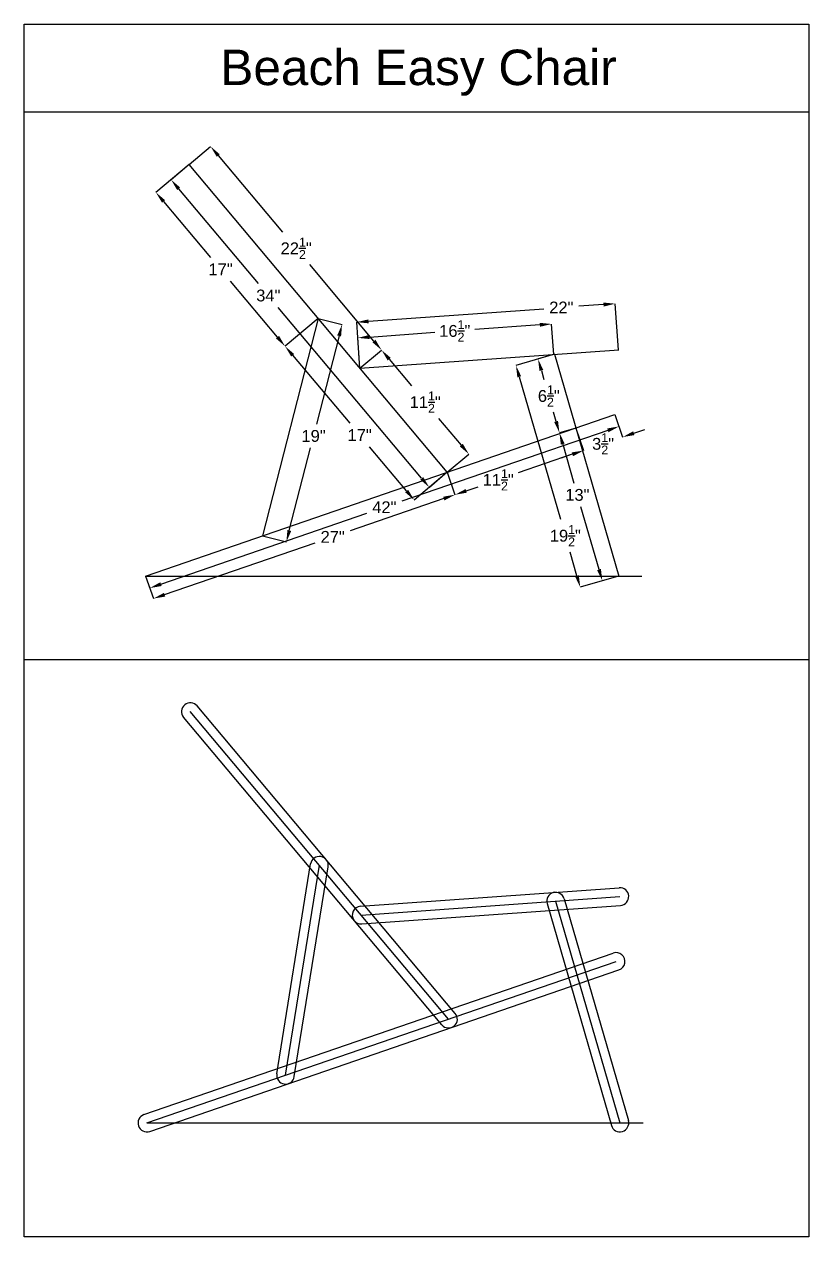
# Model space of a CAD drawing. Header units: inches. Extents: x 14 to 166, y 14 to 453.
# Drawn here: x 99.8 to 166.2, y 234.1 to 336.8 of the extents above; entities that cross this region are included whole.
import ezdxf

# ---------------------------------------------------------------- set-up
doc = ezdxf.new("R2010")
doc.units = ezdxf.units.IN
doc.header["$MEASUREMENT"] = 0
doc.styles.get("Standard").update_dxf_attribs({"font": 'arial.ttf'})
doc.dimstyles.new('Standard Inch', dxfattribs={"dimtxt": 1, "dimasz": 1, "dimexe": 0, "dimexo": 0, "dimgap": 0.5, "dimtad": 0, "dimtih": 1, "dimtoh": 1, "dimrnd": 0.25, "dimzin": 0, "dimdsep": 46, "dimlunit": 5, "dimtxsty": 'Standard', "dimcen": 0.5, "dimclrd": 1, "dimclre": 253, "dimadec": 1, "dimazin": 2, "dimtfac": 0.75, "dimtofl": 0, "dimtmove": 0, "dimatfit": 3, "dimfxl": 1, "dimtolj": 1, "dimtzin": 0, "dimlwe": 25, "dimarcsym": 0})

# ---------------------------------------------------------------- blocks, each defined once
blk = doc.blocks.new('*D102')
at = {"color": 253, "lineweight": 25, "transparency": 16777216}
for p, q in [((135.62, 298.85), (136.27, 296.95)), ((110.09, 290.06), (110.75, 288.16))]:
    blk.add_line(p, q, dxfattribs=at)
at = {"color": 1, "lineweight": -2, "transparency": 16777216}
for p, q in [((135.33, 296.62), (127.39, 293.89)), ((111.69, 288.49), (124.45, 292.88))]:
    blk.add_line(p, q, dxfattribs=at)
at = {"color": 1, "transparency": 16777216}
for points in [[(135.27, 296.78), (135.38, 296.47), (136.27, 296.95)], [(111.64, 288.64), (111.75, 288.33), (110.75, 288.16)]]:
    blk.add_solid(points, dxfattribs=at)
at = {"layer": 'Defpoints', "color": 0, "transparency": 16777216}
for p in [(135.62, 298.85), (110.09, 290.06), (110.75, 288.16)]:
    blk.add_point(p, dxfattribs=at)
at = {"color": 0, "transparency": 16777216, "insert": (125.92, 293.38), "char_height": 1, "attachment_point": 5}
blk.add_mtext('\\A1;27"', dxfattribs=at)
blk = doc.blocks.new('*D105')
at = {"color": 253, "lineweight": 25, "transparency": 16777216}
for p, q in [((146.49, 302.59), (147.15, 300.69)), ((135.62, 298.85), (136.27, 296.95))]:
    blk.add_line(p, q, dxfattribs=at)
at = {"color": 1, "lineweight": -2, "transparency": 16777216}
for p, q in [((146.2, 300.37), (141.62, 298.79)), ((137.22, 297.28), (138.24, 297.63))]:
    blk.add_line(p, q, dxfattribs=at)
at = {"color": 1, "transparency": 16777216}
for points in [[(146.15, 300.53), (146.26, 300.21), (147.15, 300.69)], [(137.17, 297.43), (137.27, 297.12), (136.27, 296.95)]]:
    blk.add_solid(points, dxfattribs=at)
at = {"layer": 'Defpoints', "color": 0, "transparency": 16777216}
for p in [(146.49, 302.59), (147.15, 300.69), (135.62, 298.85)]:
    blk.add_point(p, dxfattribs=at)
at = {"color": 0, "transparency": 16777216, "insert": (139.93, 298.21), "char_height": 1, "attachment_point": 5}
blk.add_mtext('\\A1;11{\\H0.75x;\\S1/2;}"', dxfattribs=at)
blk = doc.blocks.new('*D106')
at = {"color": 253, "lineweight": 25, "transparency": 16777216}
for p, q in [((149.8, 303.73), (150.46, 301.83)), ((146.49, 302.59), (147.15, 300.69))]:
    blk.add_line(p, q, dxfattribs=at)
at = {"color": 1, "lineweight": -2, "transparency": 16777216}
for p, q in [((151.4, 302.16), (152.35, 302.48)), ((146.2, 300.37), (145.26, 300.04))]:
    blk.add_line(p, q, dxfattribs=at)
at = {"color": 1, "transparency": 16777216}
for points in [[(151.35, 302.32), (151.46, 302), (150.46, 301.83)], [(146.15, 300.53), (146.26, 300.21), (147.15, 300.69)]]:
    blk.add_solid(points, dxfattribs=at)
at = {"layer": 'Defpoints', "color": 0, "transparency": 16777216}
for p in [(149.8, 303.73), (146.49, 302.59), (150.46, 301.83)]:
    blk.add_point(p, dxfattribs=at)
at = {"color": 0, "transparency": 16777216, "insert": (148.8, 301.26), "char_height": 1, "attachment_point": 5}
blk.add_mtext('\\A1;3{\\H0.75x;\\S1/2;}"', dxfattribs=at)
blk = doc.blocks.new('*D107')
at = {"color": 253, "lineweight": 25, "transparency": 16777216}
for p, q in [((149.8, 303.73), (150.15, 302.73)), ((110.09, 290.06), (110.44, 289.05))]:
    blk.add_line(p, q, dxfattribs=at)
at = {"color": 1, "lineweight": -2, "transparency": 16777216}
for p, q in [((149.2, 302.4), (131.78, 296.4)), ((111.38, 289.38), (128.81, 295.38))]:
    blk.add_line(p, q, dxfattribs=at)
at = {"color": 1, "transparency": 16777216}
for points in [[(149.15, 302.56), (149.26, 302.24), (150.15, 302.73)], [(111.33, 289.54), (111.44, 289.22), (110.44, 289.05)]]:
    blk.add_solid(points, dxfattribs=at)
at = {"layer": 'Defpoints', "color": 0, "transparency": 16777216}
for p in [(149.8, 303.73), (150.15, 302.73), (110.09, 290.06)]:
    blk.add_point(p, dxfattribs=at)
at = {"color": 0, "transparency": 16777216, "insert": (130.29, 295.89), "char_height": 1, "attachment_point": 5}
blk.add_mtext('\\A1;42"', dxfattribs=at)
blk = doc.blocks.new('*D110')
at = {"color": 253, "lineweight": 25, "transparency": 16777216}
for p, q in [((144.69, 308.84), (143.3, 308.44)), ((146.49, 302.59), (145.11, 302.19))]:
    blk.add_line(p, q, dxfattribs=at)
at = {"color": 1, "lineweight": -2, "transparency": 16777216}
for p, q in [((143.58, 307.48), (143.8, 306.7)), ((144.83, 303.15), (144.61, 303.93))]:
    blk.add_line(p, q, dxfattribs=at)
at = {"color": 1, "transparency": 16777216}
for points in [[(143.74, 307.52), (143.42, 307.43), (143.3, 308.44)], [(144.99, 303.2), (144.67, 303.11), (145.11, 302.19)]]:
    blk.add_solid(points, dxfattribs=at)
at = {"layer": 'Defpoints', "color": 0, "transparency": 16777216}
for p in [(144.69, 308.84), (145.11, 302.19), (146.49, 302.59)]:
    blk.add_point(p, dxfattribs=at)
at = {"color": 0, "transparency": 16777216, "insert": (144.21, 305.31), "char_height": 1, "attachment_point": 5}
blk.add_mtext('\\A1;6{\\H0.75x;\\S1/2;}"', dxfattribs=at)
blk = doc.blocks.new('*D111')
at = {"color": 253, "lineweight": 25, "transparency": 16777216}
for p, q in [((146.49, 302.59), (145.11, 302.19)), ((150.12, 290.06), (148.74, 289.66))]:
    blk.add_line(p, q, dxfattribs=at)
at = {"color": 1, "lineweight": -2, "transparency": 16777216}
for p, q in [((145.39, 301.23), (146.34, 297.94)), ((148.46, 290.62), (146.93, 295.92))]:
    blk.add_line(p, q, dxfattribs=at)
at = {"color": 1, "transparency": 16777216}
for points in [[(145.55, 301.28), (145.23, 301.19), (145.11, 302.19)], [(148.62, 290.67), (148.3, 290.57), (148.74, 289.66)]]:
    blk.add_solid(points, dxfattribs=at)
at = {"layer": 'Defpoints', "color": 0, "transparency": 16777216}
for p in [(146.49, 302.59), (148.74, 289.66), (150.12, 290.06)]:
    blk.add_point(p, dxfattribs=at)
at = {"color": 0, "transparency": 16777216, "insert": (146.63, 296.93), "char_height": 1, "attachment_point": 5}
blk.add_mtext('\\A1;13"', dxfattribs=at)
blk = doc.blocks.new('*D112')
at = {"color": 253, "lineweight": 25, "transparency": 16777216}
for p, q in [((144.69, 308.84), (141.43, 307.9)), ((150.12, 290.06), (146.87, 289.12))]:
    blk.add_line(p, q, dxfattribs=at)
at = {"color": 1, "lineweight": -2, "transparency": 16777216}
for p, q in [((141.71, 306.94), (145.21, 294.87)), ((146.59, 290.08), (146.01, 292.1))]:
    blk.add_line(p, q, dxfattribs=at)
at = {"color": 1, "transparency": 16777216}
for points in [[(141.87, 306.98), (141.55, 306.89), (141.43, 307.9)], [(146.75, 290.13), (146.43, 290.03), (146.87, 289.12)]]:
    blk.add_solid(points, dxfattribs=at)
at = {"layer": 'Defpoints', "color": 0, "transparency": 16777216}
for p in [(144.69, 308.84), (150.12, 290.06), (146.87, 289.12)]:
    blk.add_point(p, dxfattribs=at)
at = {"color": 0, "transparency": 16777216, "insert": (145.61, 293.48), "char_height": 1, "attachment_point": 5}
blk.add_mtext('\\A1;19{\\H0.75x;\\S1/2;}"', dxfattribs=at)
blk = doc.blocks.new('*D113')
at = {"color": 253, "lineweight": 25, "transparency": 16777216}
for p, q in [((113.77, 324.9), (112.24, 323.62)), ((135.62, 298.85), (134.1, 297.57))]:
    blk.add_line(p, q, dxfattribs=at)
at = {"color": 1, "lineweight": -2, "transparency": 16777216}
for p, q in [((112.88, 322.85), (119.62, 314.83)), ((133.45, 298.34), (121.31, 312.8))]:
    blk.add_line(p, q, dxfattribs=at)
at = {"color": 1, "transparency": 16777216}
for points in [[(113.01, 322.96), (112.76, 322.74), (112.24, 323.62)], [(133.58, 298.44), (133.33, 298.23), (134.1, 297.57)]]:
    blk.add_solid(points, dxfattribs=at)
at = {"layer": 'Defpoints', "color": 0, "transparency": 16777216}
for p in [(113.77, 324.9), (112.24, 323.62), (135.62, 298.85)]:
    blk.add_point(p, dxfattribs=at)
at = {"color": 0, "transparency": 16777216, "insert": (120.47, 313.81), "char_height": 1, "attachment_point": 5}
blk.add_mtext('\\A1;34"', dxfattribs=at)
blk = doc.blocks.new('*D128')
at = {"color": 253, "lineweight": 25, "transparency": 16777216}
for p, q in [((124.69, 311.87), (126.71, 311.36)), ((119.98, 293.47), (122, 292.95))]:
    blk.add_line(p, q, dxfattribs=at)
at = {"color": 1, "lineweight": -2, "transparency": 16777216}
for p, q in [((126.47, 310.39), (124.56, 302.93)), ((122.25, 293.92), (124.04, 300.91))]:
    blk.add_line(p, q, dxfattribs=at)
at = {"color": 1, "transparency": 16777216}
for points in [[(126.3, 310.43), (126.63, 310.35), (126.71, 311.36)], [(122.09, 293.96), (122.41, 293.88), (122, 292.95)]]:
    blk.add_solid(points, dxfattribs=at)
at = {"layer": 'Defpoints', "color": 0, "transparency": 16777216}
for p in [(124.69, 311.87), (119.98, 293.47), (122, 292.95)]:
    blk.add_point(p, dxfattribs=at)
at = {"color": 0, "transparency": 16777216, "insert": (124.3, 301.92), "char_height": 1, "attachment_point": 5}
blk.add_mtext('\\A1;19"', dxfattribs=at)
blk = doc.blocks.new('*D129')
at = {"color": 253, "lineweight": 25, "transparency": 16777216}
for p, q in [((128.23, 307.66), (130.06, 309.19)), ((135.62, 298.85), (137.45, 300.38))]:
    blk.add_line(p, q, dxfattribs=at)
at = {"color": 1, "lineweight": -2, "transparency": 16777216}
for p, q in [((130.7, 308.43), (132.6, 306.17)), ((136.81, 301.15), (134.91, 303.41))]:
    blk.add_line(p, q, dxfattribs=at)
at = {"color": 1, "transparency": 16777216}
for points in [[(130.83, 308.54), (130.57, 308.32), (130.06, 309.19)], [(136.93, 301.26), (136.68, 301.04), (137.45, 300.38)]]:
    blk.add_solid(points, dxfattribs=at)
at = {"layer": 'Defpoints', "color": 0, "transparency": 16777216}
for p in [(130.06, 309.19), (128.23, 307.66), (135.62, 298.85)]:
    blk.add_point(p, dxfattribs=at)
at = {"color": 0, "transparency": 16777216, "insert": (133.75, 304.79), "char_height": 1, "attachment_point": 5}
blk.add_mtext('\\A1;11{\\H0.75x;\\S1/2;}"', dxfattribs=at)
blk = doc.blocks.new('*D130')
at = {"color": 253, "lineweight": 25, "transparency": 16777216}
for p, q in [((113.77, 324.9), (115.59, 326.43)), ((128.23, 307.66), (130.06, 309.19))]:
    blk.add_line(p, q, dxfattribs=at)
at = {"color": 1, "lineweight": -2, "transparency": 16777216}
for p, q in [((116.24, 325.66), (121.67, 319.19)), ((129.41, 309.96), (123.98, 316.43))]:
    blk.add_line(p, q, dxfattribs=at)
at = {"color": 1, "transparency": 16777216}
for points in [[(116.36, 325.77), (116.11, 325.56), (115.59, 326.43)], [(129.54, 310.07), (129.29, 309.85), (130.06, 309.19)]]:
    blk.add_solid(points, dxfattribs=at)
at = {"layer": 'Defpoints', "color": 0, "transparency": 16777216}
for p in [(115.59, 326.43), (113.77, 324.9), (128.23, 307.66)]:
    blk.add_point(p, dxfattribs=at)
at = {"color": 0, "transparency": 16777216, "insert": (122.83, 317.81), "char_height": 1, "attachment_point": 5}
blk.add_mtext('\\A1;22{\\H0.75x;\\S1/2;}"', dxfattribs=at)
blk = doc.blocks.new('*D131')
at = {"color": 1, "lineweight": -2, "transparency": 16777216}
for p, q in [((143.46, 311.33), (137.94, 310.94)), ((129.04, 310.3), (134.56, 310.7))]:
    blk.add_line(p, q, dxfattribs=at)
at = {"color": 253, "lineweight": 25, "transparency": 16777216}
for p, q in [((144.64, 308.83), (144.45, 311.4)), ((128.23, 307.66), (128.04, 310.23))]:
    blk.add_line(p, q, dxfattribs=at)
at = {"color": 1, "transparency": 16777216}
for points in [[(143.44, 311.5), (143.47, 311.17), (144.45, 311.4)], [(129.03, 310.47), (129.05, 310.13), (128.04, 310.23)]]:
    blk.add_solid(points, dxfattribs=at)
at = {"layer": 'Defpoints', "color": 0, "transparency": 16777216}
for p in [(144.45, 311.4), (144.64, 308.83), (128.23, 307.66)]:
    blk.add_point(p, dxfattribs=at)
at = {"color": 0, "transparency": 16777216, "insert": (136.25, 310.82), "char_height": 1, "attachment_point": 5}
blk.add_mtext('\\A1;16{\\H0.75x;\\S1/2;}"', dxfattribs=at)
blk = doc.blocks.new('*D132')
at = {"color": 253, "lineweight": 25, "transparency": 16777216}
for p, q in [((150.12, 309.23), (149.84, 313.12)), ((128.23, 307.66), (127.95, 311.56))]:
    blk.add_line(p, q, dxfattribs=at)
at = {"color": 1, "lineweight": -2, "transparency": 16777216}
for p, q in [((128.95, 311.63), (143.8, 312.69)), ((148.85, 313.05), (146.75, 312.9))]:
    blk.add_line(p, q, dxfattribs=at)
at = {"color": 1, "transparency": 16777216}
for points in [[(148.83, 313.22), (148.86, 312.88), (149.84, 313.12)], [(128.93, 311.79), (128.96, 311.46), (127.95, 311.56)]]:
    blk.add_solid(points, dxfattribs=at)
at = {"layer": 'Defpoints', "color": 0, "transparency": 16777216}
for p in [(149.84, 313.12), (150.12, 309.23), (128.23, 307.66)]:
    blk.add_point(p, dxfattribs=at)
at = {"color": 0, "transparency": 16777216, "insert": (145.27, 312.8), "char_height": 1, "attachment_point": 5}
blk.add_mtext('\\A1;22"', dxfattribs=at)
blk = doc.blocks.new('*D133')
at = {"color": 253, "lineweight": 25, "transparency": 16777216}
for p, q in [((124.69, 311.87), (121.89, 309.52)), ((135.62, 298.85), (132.82, 296.5))]:
    blk.add_line(p, q, dxfattribs=at)
at = {"color": 1, "lineweight": -2, "transparency": 16777216}
for p, q in [((122.53, 308.76), (127.36, 303)), ((132.18, 297.27), (129.04, 301))]:
    blk.add_line(p, q, dxfattribs=at)
at = {"color": 1, "transparency": 16777216}
for points in [[(122.66, 308.86), (122.41, 308.65), (121.89, 309.52)], [(132.3, 297.37), (132.05, 297.16), (132.82, 296.5)]]:
    blk.add_solid(points, dxfattribs=at)
at = {"layer": 'Defpoints', "color": 0, "transparency": 16777216}
for p in [(124.69, 311.87), (121.89, 309.52), (135.62, 298.85)]:
    blk.add_point(p, dxfattribs=at)
at = {"color": 0, "transparency": 16777216, "insert": (128.2, 302), "char_height": 1, "attachment_point": 5}
blk.add_mtext('\\A1;17"', dxfattribs=at)
blk = doc.blocks.new('*D137')
at = {"color": 253, "lineweight": 25, "transparency": 16777216}
for p, q in [((113.77, 324.9), (110.96, 322.54)), ((124.69, 311.87), (121.89, 309.52))]:
    blk.add_line(p, q, dxfattribs=at)
at = {"color": 1, "lineweight": -2, "transparency": 16777216}
for p, q in [((111.61, 321.78), (115.59, 317.04)), ((121.25, 310.29), (117.27, 315.03))]:
    blk.add_line(p, q, dxfattribs=at)
at = {"color": 1, "transparency": 16777216}
for points in [[(111.73, 321.89), (111.48, 321.67), (110.96, 322.54)], [(121.38, 310.4), (121.12, 310.18), (121.89, 309.52)]]:
    blk.add_solid(points, dxfattribs=at)
at = {"layer": 'Defpoints', "color": 0, "transparency": 16777216}
for p in [(113.77, 324.9), (110.96, 322.54), (124.69, 311.87)]:
    blk.add_point(p, dxfattribs=at)
at = {"color": 0, "transparency": 16777216, "insert": (116.43, 316.03), "char_height": 1, "attachment_point": 5}
blk.add_mtext('\\A1;17"', dxfattribs=at)

msp = doc.modelspace()

# ---------------------------------------------------------------- linework, layer by layer
for p, q in [((99.816, 329.353), (166.209, 329.353)), ((135.62, 298.85), (113.765, 324.895)), ((124.693, 311.873), (119.983, 293.466)), ((128.228, 307.659), (150.123, 309.227)), ((144.686, 308.837), (150.123, 290.059)), ((110.091, 290.059), (149.803, 303.733)), ((99.816, 283.012), (166.209, 283.012)), ((136.297, 253.036), (114.453, 279.068)), ((135.148, 252.071), (113.303, 278.104)), ((121.192, 247.925), (124.054, 265.696)), ((122.673, 247.686), (125.535, 265.457)), ((128.277, 262.111), (150.171, 263.678)), ((128.384, 260.615), (150.278, 262.182)), ((144.068, 262.333), (149.504, 243.555)), ((145.508, 262.75), (150.945, 243.972)), ((109.949, 244.472), (149.661, 258.146)), ((110.437, 243.054), (150.149, 256.728))]:
    msp.add_line(p, q)
at = {"color": 2}
for p, q in [((110.091, 290.059), (152.091, 290.059)), ((110.193, 243.763), (152.193, 243.763))]:
    msp.add_line(p, q, dxfattribs=at)
at = {"color": 240, "true_color": 0xed1f24}
for p, q in [((135.722, 252.553), (113.867, 278.599)), ((121.932, 247.805), (124.795, 265.576)), ((128.33, 261.363), (150.225, 262.93)), ((144.788, 262.541), (150.225, 243.763)), ((110.193, 243.763), (149.905, 257.437))]:
    msp.add_line(p, q, dxfattribs=at)
msp.add_lwpolyline([(99.816, 336.78), (166.209, 336.78), (166.209, 234.131), (99.816, 234.131)], close=True)
for centre, start, end in [((113.878, 278.586), 40, 220), ((124.795, 265.576), 350.84992, 170.84992), ((144.788, 262.541), 16.14669, 196.14669), ((150.225, 262.93), 274.09446, 94.09446), ((128.33, 261.363), 94.09446, 274.09446), ((149.905, 257.437), 289, 109), ((135.722, 252.553), 220, 40), ((121.932, 247.805), 170.84992, 350.84992), ((110.193, 243.763), 109, 289), ((150.225, 243.763), 196.14669, 16.14669)]:
    msp.add_arc(centre, 0.75, start, end)

# ---------------------------------------------------------------- texts
at = {"insert": (116.413, 334.629), "char_height": 3, "attachment_point": 1}
msp.add_mtext_dynamic_manual_height_columns('Beach Easy Chair', width=35.33009, gutter_width=1, heights=[0], dxfattribs=at)

# ---------------------------------------------------------------- dimensions: what is measured, and where the dimension line sits
for p1, p2, distance, picture, middle in [((128.228, 307.659), (113.765, 324.895), -2.388, '*D130', (122.826, 317.812)), ((124.693, 311.873), (113.765, 324.895), 3.657, '*D137', (116.428, 316.033)), ((128.228, 307.659), (144.637, 308.834), 2.576, '*D131', (136.248, 310.817)), ((135.62, 298.85), (128.228, 307.659), -2.388, '*D129', (133.753, 304.789)), ((144.686, 308.837), (146.494, 302.594), -1.441, '*D110', (144.206, 305.315)), ((110.091, 290.059), (149.803, 303.733), -1.063, '*D107', (130.293, 295.891)), ((146.494, 302.594), (149.803, 303.733), -2.009, '*D106', (148.802, 301.264))]:
    dim = msp.add_aligned_dim(p1=p1, p2=p2, distance=distance, dimstyle='Standard Inch', override={"dimpost": '"'})
    dim.commit()
    dim.dimension.update_dxf_attribs({"geometry": picture, "text_midpoint": middle})
for base, p1, p2, angle, picture, middle in [((112.241, 323.616), (135.62, 298.85), (113.765, 324.895), 130, '*D113', (120.466, 313.814)), ((149.844, 313.122), (128.228, 307.659), (150.123, 309.227), 4.09446, '*D132', (145.275, 312.795)), ((122.004, 292.948), (124.693, 311.873), (119.983, 293.466), 255.64801, '*D128', (124.3, 301.921)), ((121.892, 309.522), (135.62, 298.85), (124.693, 311.873), 130, '*D133', (128.203, 302)), ((146.871, 289.118), (144.686, 308.837), (150.123, 290.059), 286.14669, '*D112', (145.607, 293.485)), ((147.148, 300.694), (135.62, 298.85), (146.494, 302.594), 19, '*D105', (139.93, 298.209)), ((148.739, 289.659), (146.494, 302.594), (150.123, 290.059), 286.14669, '*D111', (146.634, 296.928)), ((110.745, 288.16), (135.62, 298.85), (110.091, 290.059), 199, '*D102', (125.92, 293.385))]:
    dim = msp.add_linear_dim(base=base, p1=p1, p2=p2, angle=angle, dimstyle='Standard Inch', override={"dimpost": '"'})
    dim.commit()
    dim.dimension.update_dxf_attribs({"geometry": picture, "text_midpoint": middle, "dimtype": 161})

doc.saveas('drawing.dxf')
